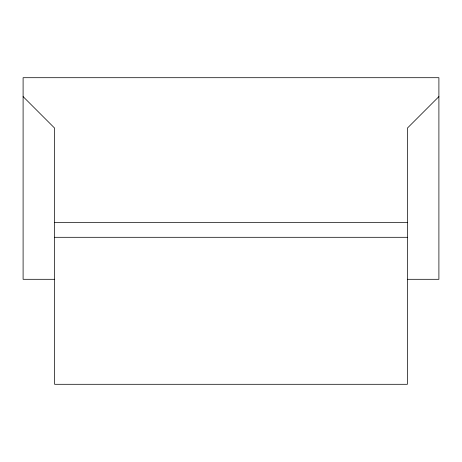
<?xml version="1.0" encoding="UTF-8"?>
<svg xmlns="http://www.w3.org/2000/svg" width="462" height="462" viewBox="0 0 462 462"><rect width="100%" height="100%" fill="white"/><g stroke="black" fill="none" stroke-linecap="round" stroke-linejoin="round"><path stroke-width="0.69" d="M438.9 96.598L407.397 128.101L407.397 384.297L54.603 384.297L54.603 128.101L23.1 96.598M54.603 222.597L407.397 222.597M54.603 237.301L407.397 237.301M54.603 279.302L23.1 279.302L23.1 77.703L438.9 77.703L438.9 279.302L407.397 279.302"/></g></svg>
